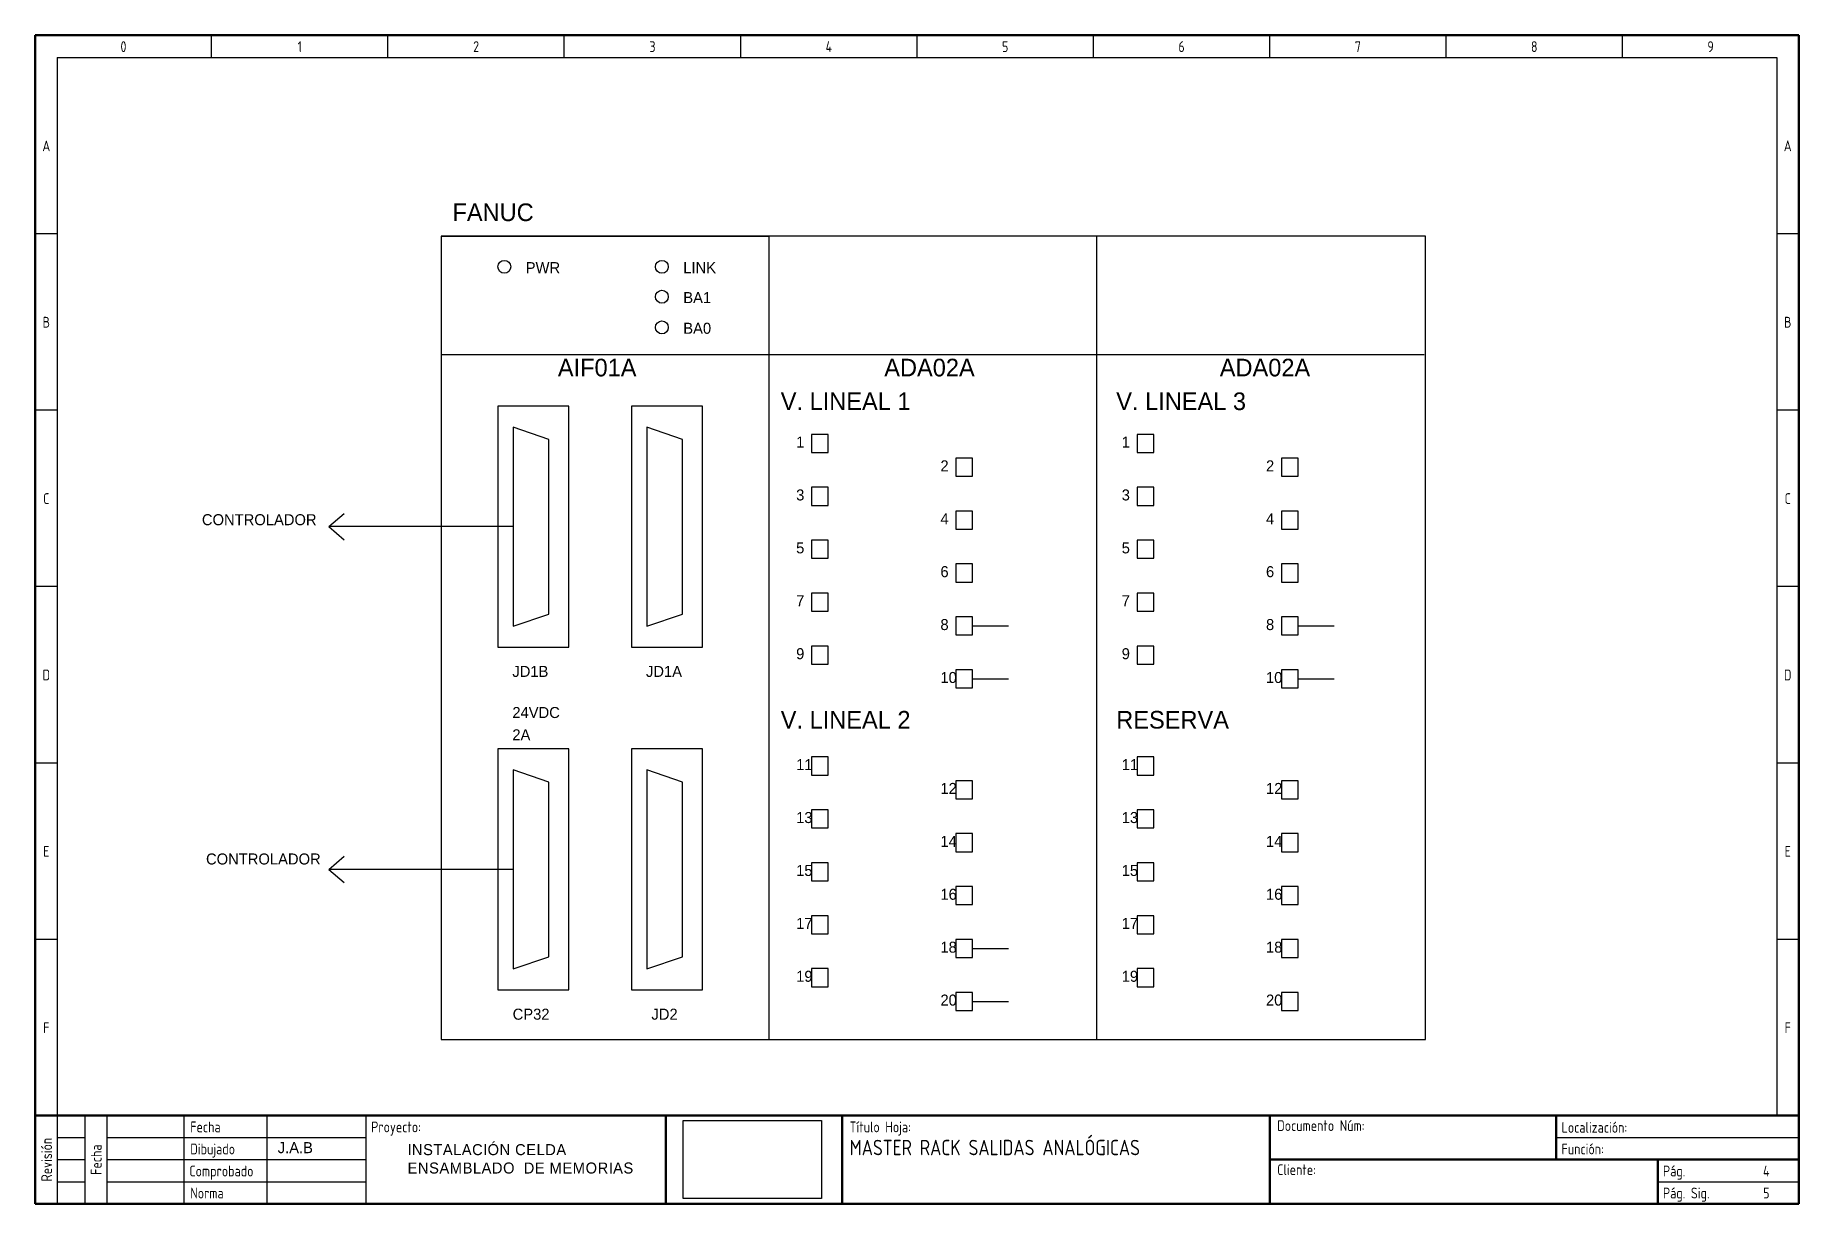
# Model space of a CAD drawing. Header units: millimetres. Extents: x 0 to 400, y 0 to 265.
import ezdxf
from ezdxf.enums import TextEntityAlignment as Align

# ---------------------------------------------------------------- set-up
doc = ezdxf.new("R2010")
doc.units = ezdxf.units.MM
doc.linetypes.add('Caddy_Solid', pattern=[0])
doc.layers.add('Caddy_1', color=7, linetype='Continuous', lineweight=25)
doc.styles.add('Caddy_Vectorfont1p', font='isocp___.ttf', dxfattribs={"width": 0.9})
picture_1 = doc.add_image_def('image1.jpg', size_in_pixel=(592, 334))

# ---------------------------------------------------------------- blocks, each defined once
blk = doc.blocks.new('Blk3')
at = {"layer": 'Caddy_1', "linetype": 'Caddy_Solid', "lineweight": 50}
for p, q in [((10, 30), (410, 30)), ((153, 30), (153, 10)), ((193, 30), (193, 10)), ((290, 30), (290, 10)), ((355, 20), (355, 30)), ((290, 20), (410, 20)), ((378, 10), (378, 20)), ((410, 10), (10, 10))]:
    blk.add_line(p, q, dxfattribs=at)
at = {"layer": 'Caddy_1', "linetype": 'Caddy_Solid', "lineweight": 25}
for p, q in [((10, 30), (15, 30)), ((15, 30), (15, 10)), ((21.25, 30), (21.25, 10)), ((26.25, 30), (26.25, 10)), ((43.75, 10), (43.75, 30)), ((62.5, 30), (62.5, 10)), ((85, 30), (85, 10)), ((15, 25), (21.25, 25)), ((26.25, 25), (85, 25)), ((355, 25), (410, 25)), ((15, 20), (21.25, 20)), ((26.25, 20), (85, 20)), ((15, 15), (21.25, 15)), ((26.25, 15), (85, 15)), ((378, 15), (410, 15))]:
    blk.add_line(p, q, dxfattribs=at)
at = {"layer": 'Caddy_1', "lineweight": 25, "style": 'Caddy_Vectorfont1p', "width": 0.9}
for s, p in [('Fecha', (45.15, 26.2)), ('Proyecto:', (86.2, 26.2)), ('Título Hoja:', (194.7, 26.2)), ('Documento Núm:', (291.7, 26.5)), ('Localización:', (356.2, 26.1)), ('Dibujado', (45.15, 21.2)), ('Función:', (356.2, 21.2)), ('Comprobado', (44.94, 16.2)), ('Cliente:', (291.7, 16.5)), ('Pág.', (379.2, 16.2)), ('Norma', (45.15, 11.2)), ('Pág. Sig.', (379.2, 11.2))]:
    blk.add_text(s, height=2.45, dxfattribs=at).set_placement(p)
for s, p in [('Revisión', (13.8, 20)), ('Fecha', (25.05, 20))]:
    blk.add_text(s, height=2.45, rotation=90, dxfattribs=at).set_placement(p, align=Align.CENTER)
blk = doc.blocks.new('Blk4')
at = {"layer": 'Caddy_1', "linetype": 'Caddy_Solid', "lineweight": 50}
for p, q in [((10, 10), (10, 275)), ((10, 275), (410, 275)), ((410, 275), (410, 10))]:
    blk.add_line(p, q, dxfattribs=at)
at = {"layer": 'Caddy_1', "linetype": 'Caddy_Solid', "lineweight": 25}
for p, q in [((50, 270), (50, 275)), ((90, 270), (90, 275)), ((130, 270), (130, 275)), ((170, 270), (170, 275)), ((210, 270), (210, 275)), ((250, 270), (250, 275)), ((290, 270), (290, 275)), ((330, 270), (330, 275)), ((370, 270), (370, 275)), ((15, 270), (15, 30)), ((15, 270), (405, 270)), ((405, 270), (405, 30)), ((15, 230), (10, 230)), ((410, 230), (405, 230)), ((15, 190), (10, 190)), ((410, 190), (405, 190)), ((15, 150), (10, 150)), ((410, 150), (405, 150)), ((10, 110), (15, 110)), ((405, 110), (410, 110)), ((10, 70), (15, 70)), ((405, 70), (410, 70))]:
    blk.add_line(p, q, dxfattribs=at)
at = {"layer": 'Caddy_1', "lineweight": 25, "style": 'Caddy_Vectorfont1p', "width": 0.9}
for s, p in [('0', (30, 271.2)), ('1', (70, 271.2)), ('2', (110, 271.2)), ('3', (150, 271.2)), ('4', (190, 271.2)), ('5', (230, 271.2)), ('6', (270, 271.2)), ('7', (310, 271.2)), ('8', (350, 271.2)), ('9', (390, 271.2)), ('A', (12.5, 248.7)), ('A', (407.5, 248.7)), ('B', (12.5, 208.7)), ('B', (407.5, 208.7)), ('C', (12.5, 168.7)), ('C', (407.5, 168.7)), ('D', (12.5, 128.7)), ('D', (407.5, 128.7)), ('E', (12.5, 88.7)), ('E', (407.5, 88.7)), ('F', (12.5, 48.7)), ('F', (407.5, 48.7))]:
    blk.add_text(s, height=2.45, dxfattribs=at).set_placement(p, align=Align.CENTER)

msp = doc.modelspace()

# ---------------------------------------------------------------- linework, layer by layer
for p, q in [((166.37, 219.35), (166.37, 37.17)), ((240.69, 219.35), (240.69, 37.17)), ((92.06, 192.55), (315.01, 192.55)), ((108.35, 176.08), (108.35, 130.93)), ((116.49, 173.27), (108.35, 176.08)), ((138.67, 176.08), (138.67, 130.93)), ((146.8, 173.27), (138.67, 176.08)), ((116.49, 133.66), (116.49, 173.27)), ((146.8, 133.66), (146.8, 173.27)), ((66.6, 153.5), (70.05, 156.48)), ((108.35, 153.5), (66.6, 153.5)), ((66.6, 153.5), (70.05, 150.53)), ((108.35, 130.93), (116.49, 133.66)), ((138.67, 130.93), (146.8, 133.66)), ((212.56, 130.98), (220.72, 130.98)), ((286.42, 130.98), (294.57, 130.98)), ((212.56, 118.98), (220.72, 118.98)), ((286.42, 118.98), (294.57, 118.98)), ((108.35, 98.34), (108.35, 53.18)), ((116.49, 95.52), (108.35, 98.34)), ((138.67, 98.34), (138.67, 53.18)), ((146.8, 95.52), (138.67, 98.34)), ((116.49, 55.91), (116.49, 95.52)), ((146.8, 55.91), (146.8, 95.52)), ((66.6, 75.76), (70.05, 78.74)), ((108.35, 75.76), (66.6, 75.76)), ((66.6, 75.76), (70.05, 72.78)), ((212.56, 57.82), (220.72, 57.82)), ((108.35, 53.18), (116.49, 55.91)), ((138.67, 53.18), (146.8, 55.91)), ((212.56, 45.82), (220.72, 45.82))]:
    msp.add_line(p, q)
for points in [[(92.06, 219.35), (92.06, 219.35), (166.37, 219.35), (166.37, 219.35)], [(92.06, 219.35), (92.06, 37.17), (315.3, 37.17), (315.3, 219.35)], [(104.88, 180.82), (104.88, 126.19), (120.98, 126.19), (120.98, 180.82)], [(135.19, 180.82), (135.19, 126.19), (151.3, 126.19), (151.3, 180.82)], [(176.05, 174.42), (176.05, 170.32), (179.84, 170.32), (179.84, 174.42)], [(249.9, 174.42), (249.9, 170.32), (253.69, 170.32), (253.69, 174.42)], [(208.78, 169.03), (208.78, 164.92), (212.56, 164.92), (212.56, 169.03)], [(282.63, 169.03), (282.63, 164.92), (286.42, 164.92), (286.42, 169.03)], [(176.05, 162.42), (176.05, 158.32), (179.84, 158.32), (179.84, 162.42)], [(249.9, 162.42), (249.9, 158.32), (253.69, 158.32), (253.69, 162.42)], [(208.78, 157.03), (208.78, 152.92), (212.56, 152.92), (212.56, 157.03)], [(282.63, 157.03), (282.63, 152.92), (286.42, 152.92), (286.42, 157.03)], [(176.05, 150.42), (176.05, 146.32), (179.84, 146.32), (179.84, 150.42)], [(249.9, 150.42), (249.9, 146.32), (253.69, 146.32), (253.69, 150.42)], [(208.78, 145.03), (208.78, 140.92), (212.56, 140.92), (212.56, 145.03)], [(282.63, 145.03), (282.63, 140.92), (286.42, 140.92), (286.42, 145.03)], [(176.05, 138.42), (176.05, 134.32), (179.84, 134.32), (179.84, 138.42)], [(249.9, 138.42), (249.9, 134.32), (253.69, 134.32), (253.69, 138.42)], [(208.78, 133.03), (208.78, 128.92), (212.56, 128.92), (212.56, 133.03)], [(282.63, 133.03), (282.63, 128.92), (286.42, 128.92), (286.42, 133.03)], [(176.05, 126.42), (176.05, 122.32), (179.84, 122.32), (179.84, 126.42)], [(249.9, 126.42), (249.9, 122.32), (253.69, 122.32), (253.69, 126.42)], [(208.78, 121.03), (208.78, 116.92), (212.56, 116.92), (212.56, 121.03)], [(282.63, 121.03), (282.63, 116.92), (286.42, 116.92), (286.42, 121.03)], [(104.88, 103.07), (104.88, 48.45), (120.98, 48.45), (120.98, 103.07)], [(135.19, 103.07), (135.19, 48.45), (151.3, 48.45), (151.3, 103.07)], [(176.05, 101.26), (176.05, 97.16), (179.84, 97.16), (179.84, 101.26)], [(249.9, 101.26), (249.9, 97.16), (253.69, 97.16), (253.69, 101.26)], [(208.78, 95.87), (208.78, 91.76), (212.56, 91.76), (212.56, 95.87)], [(282.63, 95.87), (282.63, 91.76), (286.42, 91.76), (286.42, 95.87)], [(176.05, 89.26), (176.05, 85.16), (179.84, 85.16), (179.84, 89.26)], [(249.9, 89.26), (249.9, 85.16), (253.69, 85.16), (253.69, 89.26)], [(208.78, 83.87), (208.78, 79.76), (212.56, 79.76), (212.56, 83.87)], [(282.63, 83.87), (282.63, 79.76), (286.42, 79.76), (286.42, 83.87)], [(176.05, 77.26), (176.05, 73.16), (179.84, 73.16), (179.84, 77.26)], [(249.9, 77.26), (249.9, 73.16), (253.69, 73.16), (253.69, 77.26)], [(208.78, 71.87), (208.78, 67.76), (212.56, 67.76), (212.56, 71.87)], [(282.63, 71.87), (282.63, 67.76), (286.42, 67.76), (286.42, 71.87)], [(176.05, 65.26), (176.05, 61.16), (179.84, 61.16), (179.84, 65.26)], [(249.9, 65.26), (249.9, 61.16), (253.69, 61.16), (253.69, 65.26)], [(208.78, 59.87), (208.78, 55.76), (212.56, 55.76), (212.56, 59.87)], [(282.63, 59.87), (282.63, 55.76), (286.42, 55.76), (286.42, 59.87)], [(176.05, 53.26), (176.05, 49.16), (179.84, 49.16), (179.84, 53.26)], [(249.9, 53.26), (249.9, 49.16), (253.69, 49.16), (253.69, 53.26)], [(208.78, 47.87), (208.78, 43.76), (212.56, 43.76), (212.56, 47.87)], [(282.63, 47.87), (282.63, 43.76), (286.42, 43.76), (286.42, 47.87)]]:
    msp.add_lwpolyline(points, close=True)
for centre in [(106.38, 212.42), (142.11, 212.42), (142.11, 205.63), (142.11, 198.68)]:
    msp.add_circle(centre, 1.46)

# ---------------------------------------------------------------- block references
at = {"layer": 'Caddy_1'}
for name in ['Blk4', 'Blk3']:
    msp.add_blockref(name, (-10.02, -10.07), dxfattribs=at)

# ---------------------------------------------------------------- texts
at = {"attachment_point": 1}
for s, insert, char_height, width in [('{FANUC}', (94.61, 226.79), 4, 33.3454), ('{PWR}', (111.23, 213.48), 2.5, 11.1556), ('{LINK}', (146.96, 213.48), 2.5, 11.1556), ('{BA1}', (146.96, 206.69), 2.5, 11.1556), ('{BA0}', (146.96, 199.74), 2.5, 11.1556), ('{AIF01A}', (118.51, 191.57), 4, 33.3454), ('{ADA02A}', (192.55, 191.57), 4, 35.8716), ('{ADA02A}', (268.65, 191.57), 4, 36.1874), ('{V. LINEAL 1 }', (169.07, 183.93), 4, 45.9529), ('{V. LINEAL 3}', (245.17, 183.93), 4, 57.2537), ('{1}', (172.56, 173.93), 2.5, 11.1556), ('{1}', (246.41, 173.93), 2.5, 11.1556), ('{2}', (205.29, 168.53), 2.5, 11.1556), ('{2}', (279.14, 168.53), 2.5, 11.1556), ('{3}', (172.56, 161.93), 2.5, 11.1556), ('{3}', (246.41, 161.93), 2.5, 11.1556), ('{CONTROLADOR}', (37.78, 156.32), 2.5, 12.5931), ('{4}', (205.29, 156.53), 2.5, 11.1556), ('{4}', (279.14, 156.53), 2.5, 11.1556), ('{5}', (172.56, 149.93), 2.5, 11.1556), ('{5}', (246.41, 149.93), 2.5, 11.1556), ('{6}', (205.29, 144.53), 2.5, 11.1556), ('{6}', (279.14, 144.53), 2.5, 11.1556), ('{7}', (172.56, 137.93), 2.5, 11.1556), ('{7}', (246.41, 137.93), 2.5, 11.1556), ('{8}', (205.29, 132.53), 2.5, 11.1556), ('{8}', (279.14, 132.53), 2.5, 11.1556), ('{9}', (172.56, 125.93), 2.5, 11.1556), ('{9}', (246.41, 125.93), 2.5, 11.1556), ('{JD1B}', (108.19, 121.91), 2.5, 11.1556), ('{JD1A}', (138.5, 121.91), 2.5, 11.1556), ('{10}', (205.29, 120.53), 2.5, 11.1556), ('{10}', (279.14, 120.53), 2.5, 11.1556), ('{24VDC}', (108.19, 112.59), 2.5, 11.1556), ('{V. LINEAL 2}', (169.07, 111.7), 4, 49.9093), ('{RESERVA}', (245.17, 111.7), 4, 36.1874), ('{2A}', (108.19, 107.53), 2.5, 11.1556), ('{11}', (172.56, 100.77), 2.5, 11.1556), ('{11}', (246.41, 100.77), 2.5, 11.1556), ('{12}', (205.29, 95.37), 2.5, 11.1556), ('{12}', (279.14, 95.37), 2.5, 11.1556), ('{13}', (172.56, 88.77), 2.5, 11.1556), ('{13}', (246.41, 88.77), 2.5, 11.1556), ('{14}', (205.29, 83.37), 2.5, 11.1556), ('{14}', (279.14, 83.37), 2.5, 11.1556), ('{CONTROLADOR}', (38.71, 79.37), 2.5, 12.5931), ('{15}', (172.56, 76.77), 2.5, 11.1556), ('{15}', (246.41, 76.77), 2.5, 11.1556), ('{16}', (205.29, 71.37), 2.5, 11.1556), ('{16}', (279.14, 71.37), 2.5, 11.1556), ('{17}', (172.56, 64.77), 2.5, 11.1556), ('{17}', (246.41, 64.77), 2.5, 11.1556), ('{18}', (205.29, 59.37), 2.5, 11.1556), ('{18}', (279.14, 59.37), 2.5, 11.1556), ('{19}', (172.56, 52.77), 2.5, 11.1556), ('{19}', (246.41, 52.77), 2.5, 11.1556), ('{CP32}', (108.26, 44.17), 2.5, 12.3312), ('{JD2}', (139.74, 44.17), 2.5, 11.1556), ('{20}', (205.29, 47.37), 2.5, 11.1556), ('{20}', (279.14, 47.37), 2.5, 11.1556), ('{\\C5;J.A.B}', (54.97, 13.9), 2.5, 20.0109), ('{\\C5;\\T1.05;INSTALACIÓN CELDA ENSAMBLADO  DE MEMORIAS}', (84.43, 13.45), 2.5, 51.3134)]:
    msp.add_mtext(s, dxfattribs=dict(at, insert=insert, char_height=char_height, width=width))
at = {"layer": 'Caddy_1', "color": 5, "lineweight": 25, "true_color": 0x0000ff, "style": 'Caddy_Vectorfont1p', "width": 0.9}
msp.add_text('MASTER RACK SALIDAS ANALÓGICAS', height=3.5, dxfattribs=at).set_placement((184.68, 10.93, -1))
for s, p in [('4', (393.35, 6.13, -1)), ('5', (393.35, 1.13, -1))]:
    msp.add_text(s, height=2.45, dxfattribs=at).set_placement(p, align=Align.RIGHT)

# ---------------------------------------------------------------- pictures from other files: only their frames are drawn
image = msp.add_image(picture_1, insert=(146.94, 1.12), size_in_units=(31.36, 17.69))

doc.saveas('drawing.dxf')
